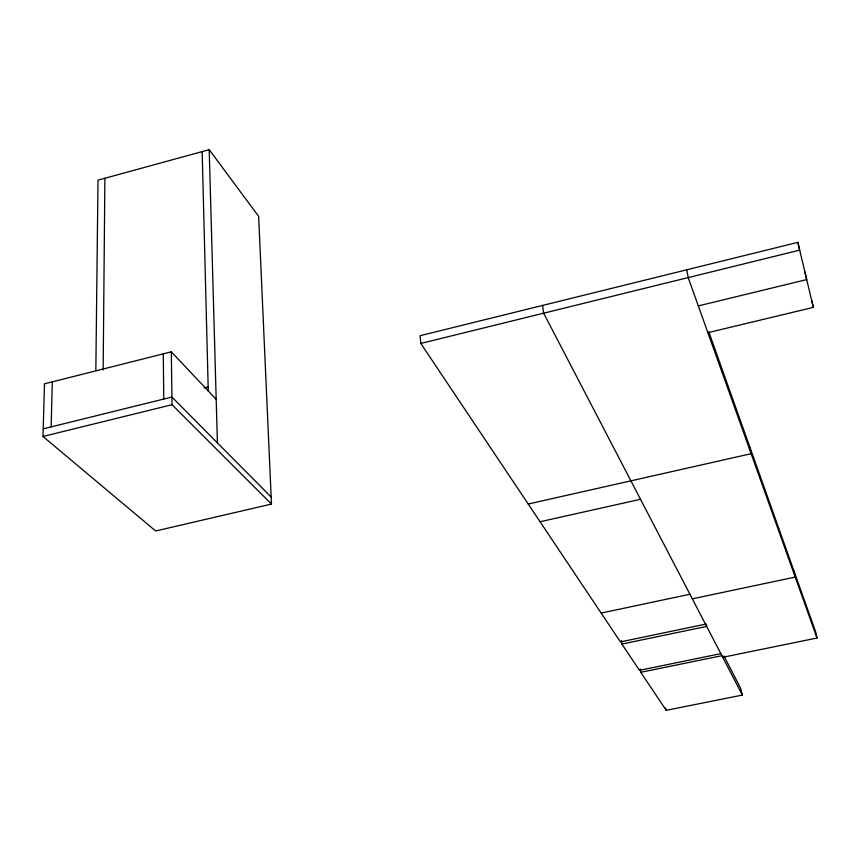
<?xml version="1.0" encoding="UTF-8"?>
<svg xmlns="http://www.w3.org/2000/svg" width="860" height="860" viewBox="0 0 860 860"><rect width="100%" height="100%" fill="white"/><g stroke="black" fill="none" stroke-linecap="round" stroke-linejoin="round"><path stroke-width="1.29" d="M103.157 370.026L104.888 178.267M95.836 370.531L98.019 180.149L209.195 149.672L258.645 216.365L271.481 504.067L155.649 530.986L43 436.482L44.494 383.818L171.312 351.815L216.193 399.341M51.148 426.882L52.309 381.851M204.261 387.946L208.163 386.978M43.215 428.85L171.925 397.04L271.169 497.058M707.877 332.68L813.334 307.385L797.843 242.348L420.067 335.712L420.809 343.441L620.436 641.904L705.501 624.166M43 436.482L172.032 404.705L271.481 504.067M420.809 343.441L799.639 250.142L797.843 242.348M698.32 305.913L806.68 279.586L804.928 271.932M528.223 504.024L751.135 453.704L749.78 446.899M540.069 521.74L640.507 499.294M601.151 613.072L689.924 594.238M692.321 598.839L795.221 577.071L793.984 571.051M621.371 640.603L621.887 644.065L706.673 626.403L706.264 624.091M720.841 653.643L639.453 670.327L621.887 644.065M640.259 668.962L640.764 672.305L721.905 655.686M722.744 657.298L817 638.012L815.839 632.412L708.79 331.788M640.764 672.305L666.199 710.328L742.406 695.073L740.503 687.978L723.97 656.019M742.406 695.073L543.649 313.19L542.574 305.429M817 638.012L688.193 277.587L686.71 269.803M665.533 707.984L666.199 710.328M811.603 299.871L813.334 307.385M209.195 149.672L217.408 442.878M202.165 151.596L208.27 391.203M171.312 351.815L172.032 404.705M163.282 353.847L163.766 399.051"/></g></svg>
